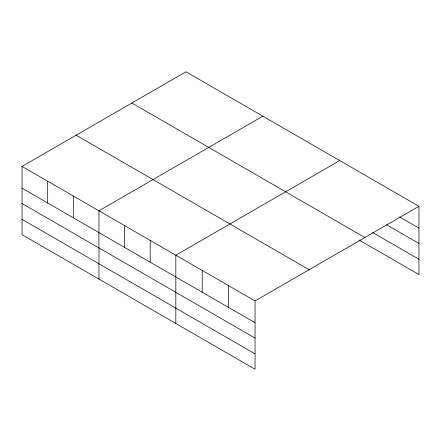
<?xml version="1.0" encoding="UTF-8"?>
<svg xmlns="http://www.w3.org/2000/svg" width="441" height="441" viewBox="0 0 441 441"><rect width="100%" height="100%" fill="white"/><g stroke="black" fill="none" stroke-linecap="round" stroke-linejoin="round"><path stroke-width="0.66" d="M359.095 240.025L418.95 274.583L418.95 206.311L185.953 71.789L22.05 166.417L22.05 234.689L255.047 369.211L255.047 300.938L418.95 206.311M262.842 116.181L98.938 210.809L98.938 279.081M339.73 160.574L175.827 255.201L175.827 323.474M399.585 216.911L418.95 228.091M386.674 224.8L418.95 243.432M372.59 232.473L418.95 259.242M131.865 103.018L364.861 237.539M76.139 135.189L309.135 269.71M22.05 166.417L255.047 300.938M22.05 188.197L255.047 322.718M22.05 203.538L255.047 338.06M22.05 219.348L255.047 353.869M228.642 285.691L228.642 307.471M202.237 270.449L202.237 292.229M150.199 240.406L150.199 262.186M124.571 225.605L124.571 247.384M73.311 196.013L73.311 217.793M47.678 181.218L47.678 202.998"/></g></svg>
